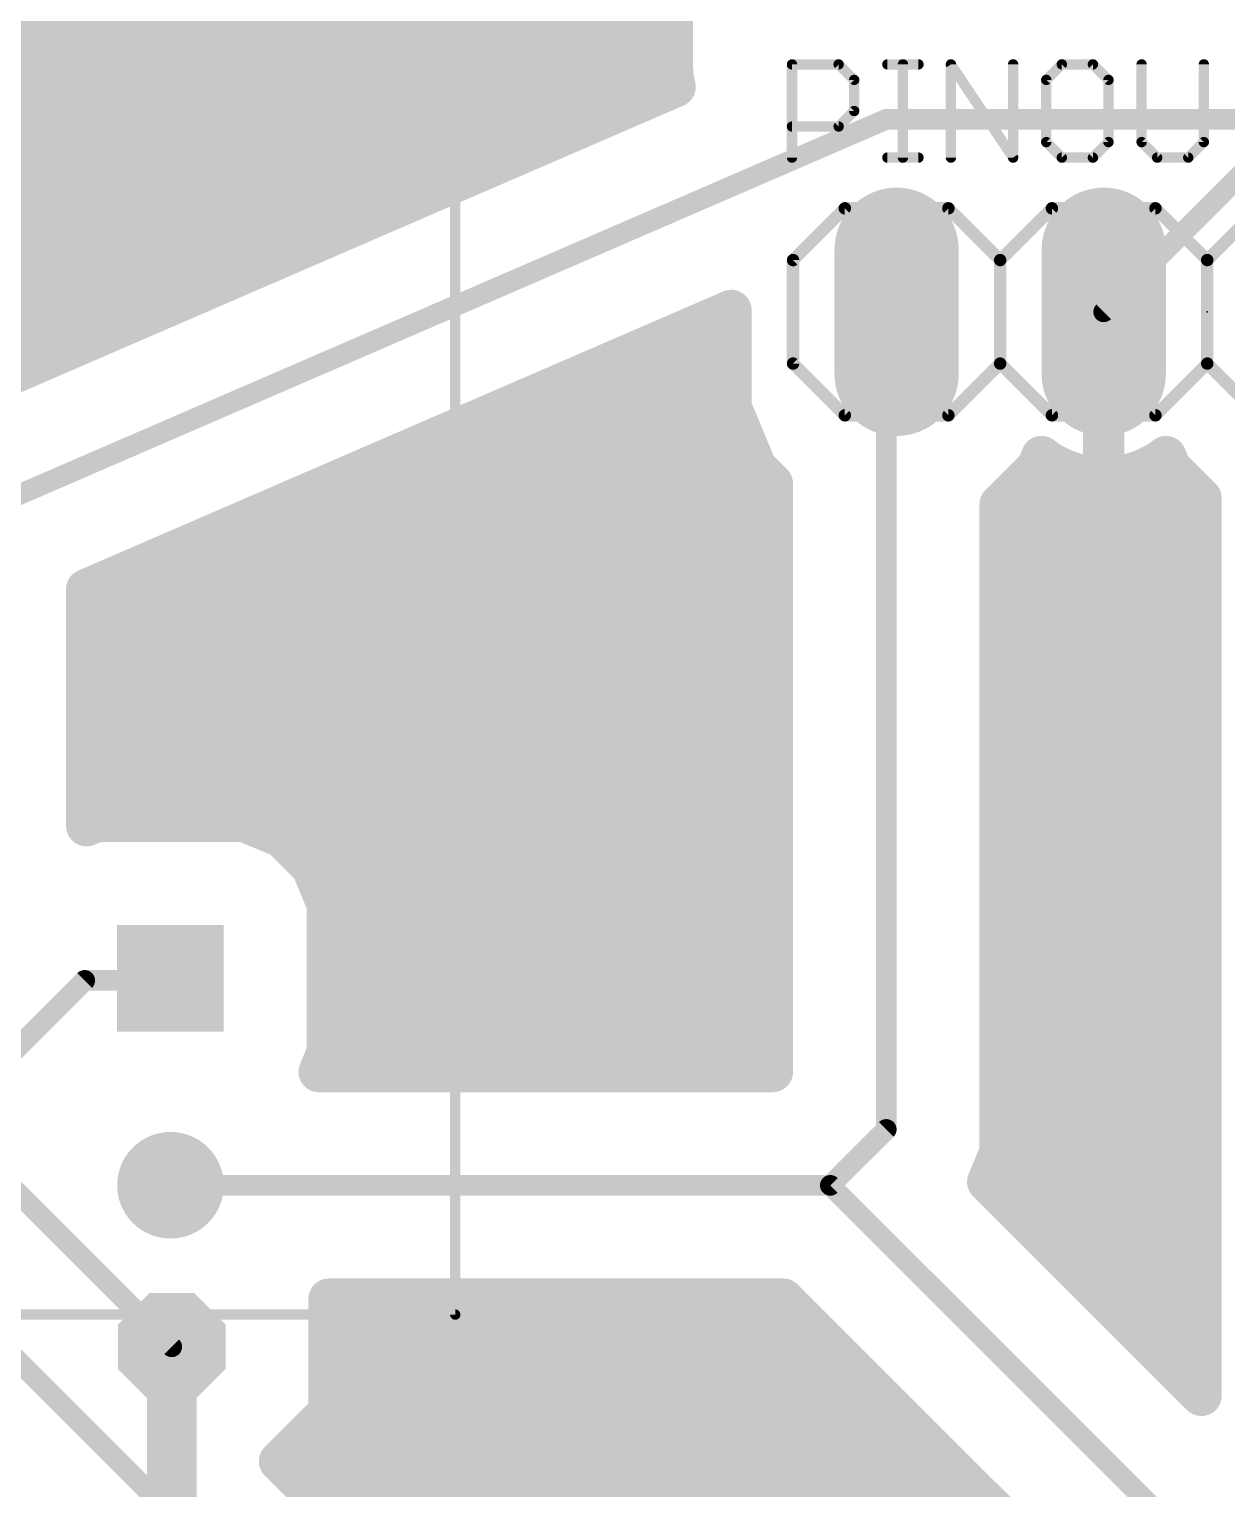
# Model space of a CAD drawing. Extents: x 0 to 49.2, y 0 to 53.3.
# Drawn here: x 26.19 to 40.88, y 23.66 to 41.57 of the extents above; entities that cross this region are included whole.
import ezdxf

# ---------------------------------------------------------------- set-up
doc = ezdxf.new("R2010")
doc.units = 0
for name, color, linetype in [('1', 14, 'CONTINUOUS'), ('116', 251, 'CONTINUOUS'), ('17', 94, 'CONTINUOUS'), ('21', 251, 'CONTINUOUS'), ('23', 178, 'CONTINUOUS'), ('25', 251, 'CONTINUOUS'), ('51', 251, 'CONTINUOUS')]:
    doc.layers.add(name, color=color, linetype=linetype)

# ---------------------------------------------------------------- blocks, each defined once
blk = doc.blocks.new('RECT')
blk.add_solid([(-0.5, -0.5), (0.5, -0.5), (-0.5, 0.5), (0.5, 0.5)])
blk = doc.blocks.new('LONGP100')
at = {"const_width": 1}
blk.add_lwpolyline([(-0.5, 0), (0.5, 0)], dxfattribs=at)
at = {"const_width": 0.5}
for points in [[(-0.5, 0.25, 1), (-0.5, -0.25)], [(0.5, -0.25, 1), (0.5, 0.25)]]:
    blk.add_lwpolyline(points, format="xyb", dxfattribs=at)
blk = doc.blocks.new('OCTAGONP')
at = {"const_width": 0.5}
blk.add_lwpolyline([(-0.25, -0.1036), (-0.25, 0.1036), (-0.1036, 0.25), (0.1036, 0.25), (0.25, 0.1036), (0.25, -0.1036), (0.1036, -0.25), (-0.1036, -0.25), (-0.25, -0.1036), (-0.25, 0.1036)], dxfattribs=at)
blk = doc.blocks.new('SQUAREP')
blk.add_solid([(-0.5, -0.5), (0.5, -0.5), (-0.5, 0.5), (0.5, 0.5)])
blk = doc.blocks.new('ROUNDP')
at = {"const_width": 0.5}
blk.add_lwpolyline([(0, -0.25, 1), (0, 0.25, 1), (0, -0.25)], format="xyb", dxfattribs=at)

msp = doc.modelspace()

# ---------------------------------------------------------------- linework, layer by layer
at = {"layer": '1'}
for points, const_width in [([(34.0821, 50.1724), (34.0821, 41.1042)], 0.5004), ([(1.2662, 41.5316), (34.0821, 41.5316)], 0.5004), ([(1.2662, 41.0313), (34.0879, 41.0313)], 0.5004), ([(34.0821, 41.1042), (34.09, 41.005)], 0.5004), ([(34.09, 41.005), (34.1055, 40.9068)], 0.5004), ([(34.1167, 40.8603), (24.9581, 36.8936)], 0.5004), ([(34.1055, 40.9068), (34.1167, 40.8603)], 0.5004), ([(1.2662, 40.5309), (33.3561, 40.5309)], 0.5004), ([(36.703, 40.4622), (25.5016, 35.6108)], 0.254), ([(42.6466, 40.4622), (36.703, 40.4622)], 0.254), ([(1.2662, 40.0305), (32.2008, 40.0305)], 0.5004), ([(41.275, 40.005), (39.37, 38.1)], 0.254), ([(1.2662, 39.5301), (31.0454, 39.5301)], 0.5004), ([(1.2662, 39.0297), (29.8901, 39.0297)], 0.5004), ([(1.2662, 38.5294), (28.7348, 38.5294)], 0.5004), ([(26.8948, 34.696), (34.8018, 38.1205)], 0.5004), ([(34.8018, 38.1205), (34.8018, 36.9346)], 0.5004), ([(39.3662, 36.0718), (39.3662, 38.0962)], 0.5004), ([(39.3662, 38.0962), (39.3738, 38.0962)], 0.5004), ([(39.3738, 38.0962), (39.3738, 36.0718)], 0.5004), ([(1.2662, 38.029), (27.5795, 38.029)], 0.5004), ([(34.5904, 38.029), (34.8018, 38.029)], 0.5004), ([(36.703, 37.9476), (36.83, 38.1)], 0.254), ([(39.3662, 38.029), (39.3738, 38.029)], 0.5004), ([(36.703, 28.067), (36.703, 37.9476)], 0.254), ([(1.2662, 37.5286), (26.4241, 37.5286)], 0.5004), ([(33.4351, 37.5286), (34.8018, 37.5286)], 0.5004), ([(39.3662, 37.5286), (39.3738, 37.5286)], 0.5004), ([(32.2797, 37.0282), (34.8018, 37.0282)], 0.5004), ([(39.3662, 37.0282), (39.3738, 37.0282)], 0.5004), ([(34.8018, 36.9346), (35.1106, 36.1891)], 0.5004), ([(31.1244, 36.5278), (34.9703, 36.5278)], 0.5004), ([(39.3662, 36.5278), (39.3738, 36.5278)], 0.5004), ([(38.5494, 36.1891), (38.6067, 36.3275)], 0.5004), ([(38.6067, 36.3275), (38.7064, 36.2551)], 0.5004), ([(40.0336, 36.2551), (40.1333, 36.3275)], 0.5004), ([(40.1333, 36.3275), (40.1906, 36.1891)], 0.5004), ([(35.1106, 36.1891), (35.3098, 35.9899)], 0.5004), ([(38.0962, 35.7359), (38.5494, 36.1891)], 0.5004), ([(38.7064, 36.2551), (38.8839, 36.1646)], 0.5004), ([(38.8839, 36.1646), (39.0735, 36.103)], 0.5004), ([(39.6665, 36.103), (39.856, 36.1646)], 0.5004), ([(39.856, 36.1646), (40.0336, 36.2551)], 0.5004), ([(40.1906, 36.1891), (40.5676, 35.8121)], 0.5004), ([(29.9691, 36.0275), (35.2723, 36.0275)], 0.5004), ([(35.3098, 35.9899), (35.3098, 28.7744)], 0.5004), ([(38.3877, 36.0275), (40.3523, 36.0275)], 0.5004), ([(39.0735, 36.103), (39.2703, 36.0718)], 0.5004), ([(39.2703, 36.0718), (39.3662, 36.0718)], 0.5004), ([(39.3738, 36.0718), (39.4697, 36.0718)], 0.5004), ([(39.4697, 36.0718), (39.6665, 36.103)], 0.5004), ([(40.5676, 35.8121), (40.5676, 24.8011)], 0.5004), ([(38.0962, 27.7899), (38.0962, 35.7359)], 0.5004), ([(28.8137, 35.5271), (35.3098, 35.5271)], 0.5004), ([(38.0962, 35.5271), (40.5676, 35.5271)], 0.5004), ([(27.6584, 35.0267), (35.3098, 35.0267)], 0.5004), ([(38.0962, 35.0267), (40.5676, 35.0267)], 0.5004), ([(26.8948, 31.7912), (26.8948, 34.696)], 0.5004), ([(26.8948, 34.5263), (35.3098, 34.5263)], 0.5004), ([(38.0962, 34.5263), (40.5676, 34.5263)], 0.5004), ([(26.8948, 34.0259), (35.3098, 34.0259)], 0.5004), ([(38.0962, 34.0259), (40.5676, 34.0259)], 0.5004), ([(26.8948, 33.5255), (35.3098, 33.5255)], 0.5004), ([(38.0962, 33.5255), (40.5676, 33.5255)], 0.5004), ([(26.8948, 33.0252), (35.3098, 33.0252)], 0.5004), ([(38.0962, 33.0252), (40.5676, 33.0252)], 0.5004), ([(26.8948, 32.5248), (35.3098, 32.5248)], 0.5004), ([(38.0962, 32.5248), (40.5676, 32.5248)], 0.5004), ([(26.8948, 32.0244), (35.3098, 32.0244)], 0.5004), ([(38.0962, 32.0244), (40.5676, 32.0244)], 0.5004), ([(27.0191, 31.8427), (26.8948, 31.7912)], 0.5004), ([(28.8309, 31.8427), (27.0191, 31.8427)], 0.5004), ([(29.2962, 31.6499), (28.8309, 31.8427)], 0.5004), ([(29.6524, 31.2937), (29.2962, 31.6499)], 0.5004), ([(29.4221, 31.524), (35.3098, 31.524)], 0.5004), ([(38.0962, 31.524), (40.5676, 31.524)], 0.5004), ([(29.8452, 30.8284), (29.6524, 31.2937)], 0.5004), ([(29.7643, 31.0236), (35.3098, 31.0236)], 0.5004), ([(38.0962, 31.0236), (40.5676, 31.0236)], 0.5004), ([(29.8452, 29.0166), (29.8452, 30.8284)], 0.5004), ([(29.8452, 30.5233), (35.3098, 30.5233)], 0.5004), ([(38.0962, 30.5233), (40.5676, 30.5233)], 0.5004), ([(29.8452, 30.0229), (35.3098, 30.0229)], 0.5004), ([(38.0962, 30.0229), (40.5676, 30.0229)], 0.5004), ([(25.7302, 28.7528), (26.8732, 29.8958)], 0.254), ([(26.8732, 29.8958), (27.7876, 29.8958)], 0.254), ([(27.7876, 29.8958), (27.925, 29.9225)], 0.254), ([(29.8452, 29.5225), (35.3098, 29.5225)], 0.5004), ([(38.0962, 29.5225), (40.5676, 29.5225)], 0.5004), ([(29.7448, 28.7744), (29.8452, 29.0166)], 0.5004), ([(29.8452, 29.0221), (35.3098, 29.0221)], 0.5004), ([(38.0962, 29.0221), (40.5676, 29.0221)], 0.5004), ([(35.3098, 28.7744), (29.7448, 28.7744)], 0.5004), ([(38.0962, 28.5217), (40.5676, 28.5217)], 0.5004), ([(36.0172, 27.3812), (36.703, 28.067)], 0.254), ([(38.0962, 28.0214), (40.5676, 28.0214)], 0.5004), ([(37.9446, 27.424), (38.0962, 27.7899)], 0.5004), ([(37.9848, 27.521), (40.5676, 27.521)], 0.5004), ([(40.5676, 24.8011), (37.9446, 27.424)], 0.5004), ([(32.131, 19.1516), (23.9014, 27.3812)], 0.254), ([(27.94, 25.4), (25.9588, 27.3812)], 0.254), ([(28.0162, 27.3812), (27.925, 27.3825)], 0.254), ([(36.0172, 27.3812), (28.0162, 27.3812)], 0.254), ([(44.2468, 19.1516), (36.0172, 27.3812)], 0.254), ([(38.3481, 27.0206), (40.5676, 27.0206)], 0.5004), ([(38.8485, 26.5202), (40.5676, 26.5202)], 0.5004), ([(29.8666, 24.602), (29.8666, 25.988)], 0.5004), ([(29.8666, 25.988), (35.4401, 25.988)], 0.5004), ([(35.4401, 25.988), (40.3289, 21.0992)], 0.5004), ([(39.3488, 26.0198), (40.5676, 26.0198)], 0.5004), ([(29.8666, 25.5194), (35.9087, 25.5194)], 0.5004), ([(39.8492, 25.5194), (40.5676, 25.5194)], 0.5004), ([(29.8666, 25.0191), (36.4091, 25.0191)], 0.5004), ([(40.3496, 25.0191), (40.5676, 25.0191)], 0.5004), ([(29.2587, 23.9941), (29.8666, 24.602)], 0.5004), ([(29.7833, 24.5187), (36.9094, 24.5187)], 0.5004), ([(32.7081, 20.5448), (29.2587, 23.9941)], 0.5004), ([(29.2829, 24.0183), (37.4098, 24.0183)], 0.5004), ([(29.7349, 23.5179), (37.9102, 23.5179)], 0.5004)]:
    msp.add_lwpolyline(points, dxfattribs=dict(at, const_width=const_width))
for points, const_width in [([(34.0821, 41.4065, 1), (34.0821, 41.6567)], 0.2502), ([(34.2069, 41.114, 1), (33.9574, 41.0944)], 0.2502), ([(33.957, 41.1042, 1), (34.2072, 41.1042)], 0.2502), ([(34.2135, 41.0246, 1), (33.9664, 40.9855)], 0.2502), ([(34.0879, 40.9062, 1), (34.0879, 41.1564)], 0.2502), ([(33.9652, 40.9952, 1), (34.2147, 41.0148)], 0.2502), ([(34.2272, 40.936, 1), (33.9839, 40.8775)], 0.2502), ([(33.982, 40.8872, 1), (34.2291, 40.9263)], 0.2502), ([(34.1664, 40.7455, 1), (34.067, 40.9751)], 0.2502), ([(33.995, 40.8311, 1), (34.2383, 40.8895)], 0.2502), ([(33.3561, 40.4058, 1), (33.3561, 40.656)], 0.2502), ([(36.703, 40.5257, 1), (36.703, 40.3987)], 0.127), ([(36.7282, 40.4039, 1), (36.6778, 40.5205)], 0.127), ([(32.2008, 39.9054, 1), (32.2008, 40.1556)], 0.2502), ([(31.0454, 39.405, 1), (31.0454, 39.6552)], 0.2502), ([(29.8901, 38.9046, 1), (29.8901, 39.1548)], 0.2502), ([(28.7348, 38.4043, 1), (28.7348, 38.6545)], 0.2502), ([(34.9269, 38.1205, 1), (34.6767, 38.1205)], 0.2502), ([(34.8515, 38.0057, 1), (34.7521, 38.2353)], 0.2502), ([(39.4913, 38.0962, 1), (39.2411, 38.0962)], 0.2502), ([(39.3662, 38.2213, 1), (39.3662, 37.9711)], 0.2502), ([(39.4989, 38.0962, 1), (39.2487, 38.0962)], 0.2502), ([(39.3738, 37.9711, 1), (39.3738, 38.2213)], 0.2502), ([(27.5795, 37.9039, 1), (27.5795, 38.1541)], 0.2502), ([(34.5904, 38.1541, 1), (34.5904, 37.9039)], 0.2502), ([(34.8018, 37.9039, 1), (34.8018, 38.1541)], 0.2502), ([(36.8788, 38.0593, 1), (36.7812, 38.1407)], 0.127), ([(39.3662, 38.1541, 1), (39.3662, 37.9039)], 0.2502), ([(39.3251, 38.1449, 1), (39.4149, 38.0551)], 0.127), ([(39.3738, 37.9039, 1), (39.3738, 38.1541)], 0.2502), ([(36.7665, 37.9476, 1), (36.6395, 37.9476)], 0.127), ([(36.6542, 37.9883, 1), (36.7518, 37.9069)], 0.127), ([(26.4241, 37.4035, 1), (26.4241, 37.6537)], 0.2502), ([(33.4351, 37.6537, 1), (33.4351, 37.4035)], 0.2502), ([(34.8018, 37.4035, 1), (34.8018, 37.6537)], 0.2502), ([(39.3662, 37.6537, 1), (39.3662, 37.4035)], 0.2502), ([(39.3738, 37.4035, 1), (39.3738, 37.6537)], 0.2502), ([(32.2797, 37.1533, 1), (32.2797, 36.9031)], 0.2502), ([(34.8018, 36.9031, 1), (34.8018, 37.1533)], 0.2502), ([(39.3662, 37.1533, 1), (39.3662, 36.9031)], 0.2502), ([(39.3738, 36.9031, 1), (39.3738, 37.1533)], 0.2502), ([(34.9174, 36.9824, 1), (34.6862, 36.8867)], 0.2502), ([(34.6767, 36.9346, 1), (34.9269, 36.9346)], 0.2502), ([(31.1244, 36.6529, 1), (31.1244, 36.4027)], 0.2502), ([(34.9703, 36.4027, 1), (34.9703, 36.6529)], 0.2502), ([(39.3662, 36.6529, 1), (39.3662, 36.4027)], 0.2502), ([(39.3738, 36.4027, 1), (39.3738, 36.6529)], 0.2502), ([(38.6802, 36.4287, 1), (38.5332, 36.2263)], 0.2502), ([(38.7223, 36.2796, 1), (38.4911, 36.3753)], 0.2502), ([(40.2489, 36.3753, 1), (40.0177, 36.2796)], 0.2502), ([(40.2068, 36.2263, 1), (40.0597, 36.4287)], 0.2502), ([(35.199, 36.2776, 1), (35.0221, 36.1007)], 0.2502), ([(34.995, 36.1413, 1), (35.2262, 36.237)], 0.2502), ([(38.4338, 36.237, 1), (38.665, 36.1413)], 0.2502), ([(38.6379, 36.1007, 1), (38.461, 36.2776)], 0.2502), ([(38.7632, 36.3665, 1), (38.6496, 36.1436)], 0.2502), ([(38.6328, 36.1539, 1), (38.7799, 36.3563)], 0.2502), ([(38.9226, 36.2835, 1), (38.8453, 36.0456)], 0.2502), ([(38.8272, 36.0531, 1), (38.9407, 36.276)], 0.2502), ([(39.7993, 36.276, 1), (39.9128, 36.0531)], 0.2502), ([(39.8947, 36.0456, 1), (39.8174, 36.2835)], 0.2502), ([(39.9601, 36.3563, 1), (40.1072, 36.1539)], 0.2502), ([(40.0904, 36.1436, 1), (39.9768, 36.3665)], 0.2502), ([(40.279, 36.2776, 1), (40.1021, 36.1007)], 0.2502), ([(40.075, 36.1413, 1), (40.3062, 36.237)], 0.2502), ([(29.9691, 36.1525, 1), (29.9691, 35.9024)], 0.2502), ([(35.4349, 35.9899, 1), (35.1847, 35.9899)], 0.2502), ([(35.2214, 35.9014, 1), (35.3983, 36.0784)], 0.2502), ([(35.2723, 35.9024, 1), (35.2723, 36.1525)], 0.2502), ([(38.3877, 36.1525, 1), (38.3877, 35.9024)], 0.2502), ([(39.0931, 36.2265, 1), (39.0539, 35.9794)], 0.2502), ([(39.0348, 35.984, 1), (39.1122, 36.222)], 0.2502), ([(39.2704, 36.1969, 1), (39.2703, 35.9467)], 0.2502), ([(39.2411, 36.0718, 1), (39.4913, 36.0718)], 0.2502), ([(39.3738, 36.1969, 1), (39.3738, 35.9467)], 0.2502), ([(39.2487, 36.0718, 1), (39.4989, 36.0718)], 0.2502), ([(39.2508, 35.9483, 1), (39.2899, 36.1954)], 0.2502), ([(39.4501, 36.1954, 1), (39.4892, 35.9483)], 0.2502), ([(39.3662, 35.9467, 1), (39.3662, 36.1969)], 0.2502), ([(39.4697, 35.9467, 1), (39.4697, 36.1969)], 0.2502), ([(39.6278, 36.222, 1), (39.7052, 35.984)], 0.2502), ([(39.6861, 35.9794, 1), (39.6469, 36.2265)], 0.2502), ([(40.3523, 35.9024, 1), (40.3523, 36.1525)], 0.2502), ([(40.6927, 35.8121, 1), (40.4425, 35.8121)], 0.2502), ([(40.4792, 35.7236, 1), (40.6561, 35.9006)], 0.2502), ([(38.0077, 35.8244, 1), (38.1846, 35.6474)], 0.2502), ([(38.2213, 35.7359, 1), (37.9711, 35.7359)], 0.2502), ([(28.8137, 35.6522, 1), (28.8137, 35.402)], 0.2502), ([(35.3098, 35.402, 1), (35.3098, 35.6522)], 0.2502), ([(38.0962, 35.6522, 1), (38.0962, 35.402)], 0.2502), ([(40.5676, 35.402, 1), (40.5676, 35.6522)], 0.2502), ([(27.6584, 35.1518, 1), (27.6584, 34.9016)], 0.2502), ([(35.3098, 34.9016, 1), (35.3098, 35.1518)], 0.2502), ([(38.0962, 35.1518, 1), (38.0962, 34.9016)], 0.2502), ([(40.5676, 34.9016, 1), (40.5676, 35.1518)], 0.2502), ([(27.0199, 34.696, 1), (26.7697, 34.696)], 0.2502), ([(26.8451, 34.8107, 1), (26.9445, 34.5812)], 0.2502), ([(26.8948, 34.6514, 1), (26.8948, 34.4012)], 0.2502), ([(35.3098, 34.4012, 1), (35.3098, 34.6514)], 0.2502), ([(38.0962, 34.6514, 1), (38.0962, 34.4012)], 0.2502), ([(40.5676, 34.4012, 1), (40.5676, 34.6514)], 0.2502), ([(26.8948, 34.151, 1), (26.8948, 33.9008)], 0.2502), ([(35.3098, 33.9008, 1), (35.3098, 34.151)], 0.2502), ([(38.0962, 34.151, 1), (38.0962, 33.9008)], 0.2502), ([(40.5676, 33.9008, 1), (40.5676, 34.151)], 0.2502), ([(26.8948, 33.6506, 1), (26.8948, 33.4004)], 0.2502), ([(35.3098, 33.4004, 1), (35.3098, 33.6506)], 0.2502), ([(38.0962, 33.6506, 1), (38.0962, 33.4004)], 0.2502), ([(40.5676, 33.4004, 1), (40.5676, 33.6506)], 0.2502), ([(26.8948, 33.1503, 1), (26.8948, 32.9001)], 0.2502), ([(35.3098, 32.9001, 1), (35.3098, 33.1503)], 0.2502), ([(38.0962, 33.1503, 1), (38.0962, 32.9001)], 0.2502), ([(40.5676, 32.9001, 1), (40.5676, 33.1503)], 0.2502), ([(26.8948, 32.6499, 1), (26.8948, 32.3997)], 0.2502), ([(35.3098, 32.3997, 1), (35.3098, 32.6499)], 0.2502), ([(38.0962, 32.6499, 1), (38.0962, 32.3997)], 0.2502), ([(40.5676, 32.3997, 1), (40.5676, 32.6499)], 0.2502), ([(26.8948, 32.1495, 1), (26.8948, 31.8993)], 0.2502), ([(35.3098, 31.8993, 1), (35.3098, 32.1495)], 0.2502), ([(38.0962, 32.1495, 1), (38.0962, 31.8993)], 0.2502), ([(40.5676, 31.8993, 1), (40.5676, 32.1495)], 0.2502), ([(27.0191, 31.9678, 1), (27.0191, 31.7176)], 0.2502), ([(27.067, 31.7271, 1), (26.9713, 31.9583)], 0.2502), ([(28.8787, 31.9583, 1), (28.783, 31.7271)], 0.2502), ([(28.8309, 31.7176, 1), (28.8309, 31.9678)], 0.2502), ([(26.8469, 31.9068, 1), (26.9427, 31.6756)], 0.2502), ([(26.7697, 31.7912, 1), (27.0199, 31.7912)], 0.2502), ([(29.3847, 31.7384, 1), (29.2078, 31.5615)], 0.2502), ([(29.2484, 31.5343, 1), (29.3441, 31.7655)], 0.2502), ([(29.4221, 31.6491, 1), (29.4221, 31.3989)], 0.2502), ([(35.3098, 31.3989, 1), (35.3098, 31.6491)], 0.2502), ([(38.0962, 31.6491, 1), (38.0962, 31.3989)], 0.2502), ([(40.5676, 31.3989, 1), (40.5676, 31.6491)], 0.2502), ([(29.768, 31.3416, 1), (29.5368, 31.2459)], 0.2502), ([(29.564, 31.2053, 1), (29.7409, 31.3822)], 0.2502), ([(29.7643, 31.1487, 1), (29.7643, 30.8985)], 0.2502), ([(35.3098, 30.8985, 1), (35.3098, 31.1487)], 0.2502), ([(38.0962, 31.1487, 1), (38.0962, 30.8985)], 0.2502), ([(40.5676, 30.8985, 1), (40.5676, 31.1487)], 0.2502), ([(29.9703, 30.8284, 1), (29.7201, 30.8284)], 0.2502), ([(29.7296, 30.7805, 1), (29.9608, 30.8762)], 0.2502), ([(29.8452, 30.6484, 1), (29.8452, 30.3982)], 0.2502), ([(35.3098, 30.3982, 1), (35.3098, 30.6484)], 0.2502), ([(38.0962, 30.6484, 1), (38.0962, 30.3982)], 0.2502), ([(40.5676, 30.3982, 1), (40.5676, 30.6484)], 0.2502), ([(29.8452, 30.148, 1), (29.8452, 29.8978)], 0.2502), ([(35.3098, 29.8978, 1), (35.3098, 30.148)], 0.2502), ([(38.0962, 30.148, 1), (38.0962, 29.8978)], 0.2502), ([(40.5676, 29.8978, 1), (40.5676, 30.148)], 0.2502), ([(26.8732, 29.9593, 1), (26.8732, 29.8323)], 0.127), ([(26.9181, 29.8509, 1), (26.8283, 29.9407)], 0.127), ([(27.7755, 29.9581, 1), (27.7997, 29.8335)], 0.127), ([(27.7876, 29.8323, 1), (27.7876, 29.9593)], 0.127), ([(27.9371, 29.8602, 1), (27.9129, 29.9848)], 0.127), ([(29.8452, 29.6476, 1), (29.8452, 29.3974)], 0.2502), ([(35.3098, 29.3974, 1), (35.3098, 29.6476)], 0.2502), ([(38.0962, 29.6476, 1), (38.0962, 29.3974)], 0.2502), ([(40.5676, 29.3974, 1), (40.5676, 29.6476)], 0.2502), ([(29.8452, 29.1472, 1), (29.8452, 28.897)], 0.2502), ([(29.9608, 28.9688, 1), (29.7296, 29.0645)], 0.2502), ([(35.3098, 28.897, 1), (35.3098, 29.1472)], 0.2502), ([(38.0962, 29.1472, 1), (38.0962, 28.897)], 0.2502), ([(40.5676, 28.897, 1), (40.5676, 29.1472)], 0.2502), ([(29.7448, 28.8995, 1), (29.7448, 28.6493)], 0.2502), ([(29.7201, 29.0166, 1), (29.9703, 29.0166)], 0.2502), ([(35.3098, 28.6493, 1), (35.3098, 28.8995)], 0.2502), ([(29.6293, 28.8223, 1), (29.8604, 28.7265)], 0.2502), ([(35.1847, 28.7744, 1), (35.4349, 28.7744)], 0.2502), ([(38.0962, 28.6468, 1), (38.0962, 28.3966)], 0.2502), ([(40.5676, 28.3966, 1), (40.5676, 28.6468)], 0.2502), ([(36.6395, 28.067, 1), (36.7665, 28.067)], 0.127), ([(36.7479, 28.0221, 1), (36.6581, 28.1119)], 0.127), ([(38.0962, 28.1464, 1), (38.0962, 27.8963)], 0.2502), ([(40.5676, 27.8963, 1), (40.5676, 28.1464)], 0.2502), ([(38.2118, 27.742, 1), (37.9806, 27.8377)], 0.2502), ([(37.9848, 27.6461, 1), (37.9848, 27.3959)], 0.2502), ([(37.9711, 27.7899, 1), (38.2213, 27.7899)], 0.2502), ([(40.5676, 27.3959, 1), (40.5676, 27.6461)], 0.2502), ([(38.0331, 27.5125, 1), (37.8562, 27.3356)], 0.2502), ([(37.8291, 27.4719, 1), (38.0602, 27.3761)], 0.2502), ([(27.9259, 27.446, 1), (27.9241, 27.319)], 0.127), ([(28.0162, 27.4447, 1), (28.0162, 27.3177)], 0.127), ([(28.0153, 27.3177, 1), (28.0171, 27.4447)], 0.127), ([(36.0621, 27.4261, 1), (35.9723, 27.3363)], 0.127), ([(35.9723, 27.4261, 1), (36.0621, 27.3363)], 0.127), ([(36.0172, 27.3177, 1), (36.0172, 27.4447)], 0.127), ([(38.3481, 27.1457, 1), (38.3481, 26.8955)], 0.2502), ([(40.5676, 26.8955, 1), (40.5676, 27.1457)], 0.2502), ([(38.8485, 26.6453, 1), (38.8485, 26.3951)], 0.2502), ([(40.5676, 26.3951, 1), (40.5676, 26.6453)], 0.2502), ([(29.9917, 25.988, 1), (29.7415, 25.988)], 0.2502), ([(29.8666, 26.1131, 1), (29.8666, 25.8629)], 0.2502), ([(35.5286, 26.0765, 1), (35.3517, 25.8996)], 0.2502), ([(35.4401, 25.8629, 1), (35.4401, 26.1131)], 0.2502), ([(39.3488, 26.1449, 1), (39.3488, 25.8947)], 0.2502), ([(40.5676, 25.8947, 1), (40.5676, 26.1449)], 0.2502), ([(29.8666, 25.6445, 1), (29.8666, 25.3943)], 0.2502), ([(35.9087, 25.3943, 1), (35.9087, 25.6445)], 0.2502), ([(39.8492, 25.6445, 1), (39.8492, 25.3943)], 0.2502), ([(40.5676, 25.3943, 1), (40.5676, 25.6445)], 0.2502), ([(27.8951, 25.3551, 1), (27.9849, 25.4449)], 0.127), ([(29.8666, 25.1442, 1), (29.8666, 24.894)], 0.2502), ([(36.4091, 24.894, 1), (36.4091, 25.1442)], 0.2502), ([(40.3496, 25.1442, 1), (40.3496, 24.894)], 0.2502), ([(40.5676, 24.894, 1), (40.5676, 25.1442)], 0.2502), ([(40.4425, 24.8011, 1), (40.6927, 24.8011)], 0.2502), ([(40.4792, 24.7126, 1), (40.6561, 24.8895)], 0.2502), ([(29.7833, 24.6438, 1), (29.7833, 24.3936)], 0.2502), ([(29.7415, 24.602, 1), (29.9917, 24.602)], 0.2502), ([(29.955, 24.5135, 1), (29.7781, 24.6904)], 0.2502), ([(36.9094, 24.3936, 1), (36.9094, 24.6438)], 0.2502), ([(29.3472, 24.0826, 1), (29.1703, 23.9057)], 0.2502), ([(29.1703, 24.0826, 1), (29.3472, 23.9057)], 0.2502), ([(29.2829, 24.1434, 1), (29.2829, 23.8932)], 0.2502), ([(37.4098, 23.8932, 1), (37.4098, 24.1434)], 0.2502), ([(29.7349, 23.643, 1), (29.7349, 23.3928)], 0.2502), ([(37.9102, 23.3928, 1), (37.9102, 23.643)], 0.2502)]:
    msp.add_lwpolyline(points, format="xyb", dxfattribs=dict(at, const_width=const_width))
at = {"layer": '116'}
for points, const_width in [([(36.83, 37.746, 1), (36.83, 38.454, 1), (36.83, 37.746)], 0.408), ([(39.37, 37.746, 1), (39.37, 38.454, 1), (39.37, 37.746)], 0.408), ([(27.925, 29.623, 1), (27.925, 30.223, 1), (27.925, 29.623)], 0.3), ([(27.925, 27.083, 1), (27.925, 27.683, 1), (27.925, 27.083)], 0.3), ([(27.94, 25.097, 1), (27.94, 25.703, 1), (27.94, 25.097)], 0.306)]:
    msp.add_lwpolyline(points, format="xyb", dxfattribs=dict(at, const_width=const_width))
at = {"layer": '21'}
for points, const_width in [([(31.4175, 25.795), (31.4175, 42.94)], 0.127), ([(36.195, 39.37), (35.56, 38.735)], 0.1524), ([(36.195, 39.37), (37.465, 39.37)], 0.1524), ([(37.465, 39.37), (38.1, 38.735)], 0.1524), ([(38.1, 38.735), (38.735, 39.37)], 0.1524), ([(38.735, 39.37), (40.005, 39.37)], 0.1524), ([(40.005, 39.37), (40.64, 38.735)], 0.1524), ([(40.64, 38.735), (41.275, 39.37)], 0.1524), ([(35.56, 38.735), (35.56, 37.465)], 0.1524), ([(38.1, 38.735), (38.1, 37.465)], 0.1524), ([(40.64, 38.735), (40.64, 37.465)], 0.1524), ([(35.56, 37.465), (36.195, 36.83)], 0.1524), ([(38.1, 37.465), (37.465, 36.83)], 0.1524), ([(38.735, 36.83), (38.1, 37.465)], 0.1524), ([(40.64, 37.465), (40.005, 36.83)], 0.1524), ([(41.275, 36.83), (40.64, 37.465)], 0.1524), ([(37.465, 36.83), (36.195, 36.83)], 0.1524), ([(40.005, 36.83), (38.735, 36.83)], 0.1524), ([(17.13, 25.795), (31.4175, 25.795)], 0.127)]:
    msp.add_lwpolyline(points, dxfattribs=dict(at, const_width=const_width))
for points, const_width in [([(36.195, 39.4081, 1), (36.195, 39.3319)], 0.0762), ([(36.2219, 39.3431, 1), (36.1681, 39.3969)], 0.0762), ([(37.4919, 39.3969, 1), (37.4381, 39.3431)], 0.0762), ([(37.465, 39.3319, 1), (37.465, 39.4081)], 0.0762), ([(38.735, 39.4081, 1), (38.735, 39.3319)], 0.0762), ([(38.7619, 39.3431, 1), (38.7081, 39.3969)], 0.0762), ([(40.0319, 39.3969, 1), (39.9781, 39.3431)], 0.0762), ([(40.005, 39.3319, 1), (40.005, 39.4081)], 0.0762), ([(35.5981, 38.735, 1), (35.5219, 38.735)], 0.0762), ([(35.5331, 38.7619, 1), (35.5869, 38.7081)], 0.0762), ([(38.1381, 38.735, 1), (38.0619, 38.735)], 0.0762), ([(38.0731, 38.7619, 1), (38.1269, 38.7081)], 0.0762), ([(38.0731, 38.7081, 1), (38.1269, 38.7619)], 0.0762), ([(40.6781, 38.735, 1), (40.6019, 38.735)], 0.0762), ([(40.6131, 38.7619, 1), (40.6669, 38.7081)], 0.0762), ([(40.6131, 38.7081, 1), (40.6669, 38.7619)], 0.0762), ([(35.5219, 37.465, 1), (35.5981, 37.465)], 0.0762), ([(35.5869, 37.4919, 1), (35.5331, 37.4381)], 0.0762), ([(38.0619, 37.465, 1), (38.1381, 37.465)], 0.0762), ([(38.1269, 37.4919, 1), (38.0731, 37.4381)], 0.0762), ([(38.1269, 37.4381, 1), (38.0731, 37.4919)], 0.0762), ([(40.6019, 37.465, 1), (40.6781, 37.465)], 0.0762), ([(40.6669, 37.4919, 1), (40.6131, 37.4381)], 0.0762), ([(40.6669, 37.4381, 1), (40.6131, 37.4919)], 0.0762), ([(36.195, 36.8681, 1), (36.195, 36.7919)], 0.0762), ([(37.465, 36.7919, 1), (37.465, 36.8681)], 0.0762), ([(38.735, 36.8681, 1), (38.735, 36.7919)], 0.0762), ([(40.005, 36.7919, 1), (40.005, 36.8681)], 0.0762), ([(36.1681, 36.8031, 1), (36.2219, 36.8569)], 0.0762), ([(37.4381, 36.8569, 1), (37.4919, 36.8031)], 0.0762), ([(38.7081, 36.8031, 1), (38.7619, 36.8569)], 0.0762), ([(39.9781, 36.8569, 1), (40.0319, 36.8031)], 0.0762), ([(31.3858, 25.795, 1), (31.4492, 25.795)], 0.0635), ([(31.4175, 25.7633, 1), (31.4175, 25.8268)], 0.0635)]:
    msp.add_lwpolyline(points, format="xyb", dxfattribs=dict(at, const_width=const_width))
at = {"layer": '23'}
msp.add_point((40.64, 38.1), dxfattribs=at)
at = {"layer": '25', "const_width": 0.127}
for points in [[(35.5473, 39.9923), (35.5473, 41.1363)], [(35.5473, 41.1363), (36.1193, 41.1363)], [(36.1193, 41.1363), (36.31, 40.9456)], [(36.7167, 41.1363), (37.098, 41.1363)], [(36.9074, 39.9923), (36.9074, 41.1363)], [(37.4963, 39.9923), (37.4963, 41.1363)], [(37.4963, 41.1363), (38.2589, 39.9923)], [(38.2589, 39.9923), (38.2589, 41.1363)], [(38.8564, 41.1363), (38.6657, 40.9456)], [(39.2377, 41.1363), (38.8564, 41.1363)], [(39.4283, 40.9456), (39.2377, 41.1363)], [(39.8351, 41.1363), (39.8351, 40.183)], [(40.5977, 40.183), (40.5977, 41.1363)], [(36.31, 40.9456), (36.31, 40.5643)], [(38.6657, 40.9456), (38.6657, 40.183)], [(39.4283, 40.183), (39.4283, 40.9456)], [(36.31, 40.5643), (36.1193, 40.3736)], [(36.1193, 40.3736), (35.5473, 40.3736)], [(38.6657, 40.183), (38.8564, 39.9923)], [(39.2377, 39.9923), (39.4283, 40.183)], [(39.8351, 40.183), (40.0258, 39.9923)], [(40.4071, 39.9923), (40.5977, 40.183)], [(36.7167, 39.9923), (37.098, 39.9923)], [(38.8564, 39.9923), (39.2377, 39.9923)], [(40.0258, 39.9923), (40.4071, 39.9923)]]:
    msp.add_lwpolyline(points, dxfattribs=at)
at = {"layer": '25', "const_width": 0.0635}
for points in [[(35.5791, 41.1363, 1), (35.5155, 41.1363)], [(35.5473, 41.168, 1), (35.5473, 41.1045)], [(36.1417, 41.1587, 1), (36.0968, 41.1138)], [(36.1193, 41.1045, 1), (36.1193, 41.168)], [(36.7167, 41.168, 1), (36.7167, 41.1045)], [(36.9391, 41.1363, 1), (36.8756, 41.1363)], [(37.098, 41.1045, 1), (37.098, 41.168)], [(37.528, 41.1363, 1), (37.4645, 41.1363)], [(37.5227, 41.1539, 1), (37.4699, 41.1187)], [(38.2907, 41.1363, 1), (38.2272, 41.1363)], [(38.8564, 41.168, 1), (38.8564, 41.1045)], [(38.8788, 41.1138, 1), (38.8339, 41.1587)], [(39.2601, 41.1587, 1), (39.2152, 41.1138)], [(39.2377, 41.1045, 1), (39.2377, 41.168)], [(39.8668, 41.1363, 1), (39.8033, 41.1363)], [(40.6295, 41.1363, 1), (40.566, 41.1363)], [(36.3417, 40.9456, 1), (36.2782, 40.9456)], [(36.2875, 40.9232, 1), (36.3324, 40.9681)], [(38.6974, 40.9456, 1), (38.6339, 40.9456)], [(38.6432, 40.9681, 1), (38.6881, 40.9232)], [(39.4601, 40.9456, 1), (39.3966, 40.9456)], [(39.4059, 40.9232, 1), (39.4508, 40.9681)], [(36.2782, 40.5643, 1), (36.3417, 40.5643)], [(36.3324, 40.5418, 1), (36.2875, 40.5867)], [(35.5473, 40.4054, 1), (35.5473, 40.3419)], [(36.0968, 40.3961, 1), (36.1417, 40.3512)], [(36.1193, 40.3419, 1), (36.1193, 40.4054)], [(38.6339, 40.183, 1), (38.6974, 40.183)], [(38.6881, 40.2054, 1), (38.6432, 40.1605)], [(39.3966, 40.183, 1), (39.4601, 40.183)], [(39.4508, 40.1605, 1), (39.4059, 40.2054)], [(39.8033, 40.183, 1), (39.8668, 40.183)], [(39.8575, 40.2054, 1), (39.8126, 40.1605)], [(40.566, 40.183, 1), (40.6295, 40.183)], [(40.6202, 40.1605, 1), (40.5753, 40.2054)], [(35.5155, 39.9923, 1), (35.5791, 39.9923)], [(36.7167, 40.0241, 1), (36.7167, 39.9605)], [(36.8756, 39.9923, 1), (36.9391, 39.9923)], [(37.098, 39.9605, 1), (37.098, 40.0241)], [(37.4645, 39.9923, 1), (37.528, 39.9923)], [(38.2272, 39.9923, 1), (38.2907, 39.9923)], [(38.2325, 39.9747, 1), (38.2854, 40.0099)], [(38.8564, 40.0241, 1), (38.8564, 39.9605)], [(38.8339, 39.9698, 1), (38.8788, 40.0148)], [(39.2152, 40.0148, 1), (39.2601, 39.9698)], [(39.2377, 39.9605, 1), (39.2377, 40.0241)], [(40.0258, 40.0241, 1), (40.0258, 39.9605)], [(40.0033, 39.9698, 1), (40.0482, 40.0148)], [(40.3846, 40.0148, 1), (40.4295, 39.9698)], [(40.4071, 39.9605, 1), (40.4071, 40.0241)]]:
    msp.add_lwpolyline(points, format="xyb", dxfattribs=at)
at = {"layer": '51', "const_width": 0.6096}
msp.add_lwpolyline([(27.94, 25.4), (27.94, 24.384)], dxfattribs=at)
at = {"layer": '51', "const_width": 0.3048}
for points in [[(28.0924, 25.4, 1), (27.7876, 25.4)], [(27.7876, 24.384, 1), (28.0924, 24.384)]]:
    msp.add_lwpolyline(points, format="xyb", dxfattribs=at)

# ---------------------------------------------------------------- block references
at = {"layer": '17'}
for name, p, xscale, yscale, rotation in [('LONGP100', (36.83, 38.1), 1.524, 1.524, 90), ('LONGP100', (36.83, 38.1), 1.524, 1.524, 90), ('LONGP100', (39.37, 38.1), 1.524, 1.524, 90), ('LONGP100', (39.37, 38.1), 1.524, 1.524, 90), ('SQUAREP', (27.925, 29.9225), 1.308, 1.308, 270), ('SQUAREP', (27.925, 29.9225), 1.308, 1.308, 270), ('ROUNDP', (27.925, 27.3825), 1.308, 1.308, 270), ('ROUNDP', (27.925, 27.3825), 1.308, 1.308, 270), ('OCTAGONP', (27.94, 25.4), 1.3208, 1.3208, 270), ('OCTAGONP', (27.94, 25.4), 1.3208, 1.3208, 270)]:
    msp.add_blockref(name, p, dxfattribs=dict(at, xscale=xscale, yscale=yscale, rotation=rotation))
at = {"layer": '21', "xscale": 0.8636, "yscale": 0.6096, "rotation": 270}
msp.add_blockref('RECT', (27.94, 23.9268), dxfattribs=at)
at = {"layer": '51', "xscale": 0.508, "yscale": 0.508}
for p in [(36.83, 38.1), (39.37, 38.1)]:
    msp.add_blockref('RECT', p, dxfattribs=at)

doc.saveas('drawing.dxf')
